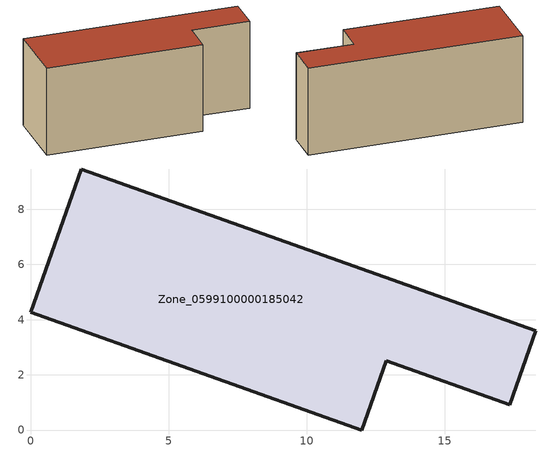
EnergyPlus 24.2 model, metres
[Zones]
Zone_0599100000185042
 floor ground (C_G): 0,4.27 1.83,9.46 18.3,3.6 17.35,0.92 12.88,2.51 11.99,0 z0.5
 wall outside (C_F): 1.83,9.46 0,4.27 11.99,0 12.88,2.51 17.35,0.92 18.3,3.6 1.83,9.46 z0.5:7.94
 roof outside (C_R): 18.3,3.6 1.83,9.46 0,4.27 11.99,0 12.88,2.51 17.35,0.92 z7.94
[BUILDING]
Pand.0599100000185042: North Axis=0; Terrain=City; Loads Convergence Tolerance Value=0.04; Temperature Convergence Tolerance Value=0.4; Solar Distribution=FullExterior; Maximum Number of Warmup Days=25; Minimum Number of Warmup Days=1
[Site:Location]
Rotterdam.The.Hague.AP_ZH_NLD Design_Conditions: Latitude=51.96; Longitude=4.45; Time Zone=1; Elevation=-4.5
[SITE:GROUNDTEMPERATURE:BUILDINGSURFACE]
18, 18, 18, 18, 18, 18, 18, 18, 18, 18, 18, 18
[MATERIAL] Thermal Absorptance=0.9; Solar Absorptance=0.7; Visible Absorptance=0.7
Name | Roughness | Thickness | Conductivity | Density | Specific Heat
G.TI.1975-1991 | MediumSmooth | 0.15 | 0.288461 | 540 | 1210
F.TI.1975-1991 | Rough | 0.3 | 0.230769 | 1920 | 840
R.TI.1975-1991 | MediumRough | 0.2 | 0.153846 | 1500 | 1000
[CONSTRUCTION]
C_G: G.TI.1975-1991
C_F: F.TI.1975-1991
C_R: R.TI.1975-1991
[ZONE]
Zone_0599100000185042: Type=1; Multiplier=1; Ceiling Height=Autocalculate; Volume=Autocalculate; Floor Area=autocalculate; Part of Total Floor Area=Yes
[ZONEINFILTRATION:DESIGNFLOWRATE]
Infil_Zone_0599100000185042: Zone or ZoneList or Space or SpaceList=Zone_0599100000185042; Schedule=AlwaysOn; Design Flow Rate Calculation Method=Flow/Area; Flow Rate per Floor Area=0.003; Constant Term Coefficient=1; Temperature Term Coefficient=0; Velocity Term Coefficient=0; Velocity Squared Term Coefficient=0
[HVACTEMPLATE:ZONE:IDEALLOADSAIRSYSTEM]
Zone_0599100000185042: Maximum Heating Supply Air Temperature=50; Minimum Cooling Supply Air Temperature=13; Maximum Heating Supply Air Humidity Ratio=0.0156; Minimum Cooling Supply Air Humidity Ratio=0.0077; Heating Limit=NoLimit; Cooling Limit=NoLimit; Dehumidification Control Type=ConstantSensibleHeatRatio; Cooling Sensible Heat Ratio=0.7; Dehumidification Setpoint=60; Humidification Control Type=None; Humidification Setpoint=30; Outdoor Air Method=None; Outdoor Air Flow Rate per Person=0.00944; Outdoor Air Flow Rate per Zone Floor Area=0; Outdoor Air Flow Rate per Zone=0; Demand Controlled Ventilation Type=None; Outdoor Air Economizer Type=NoEconomizer; Heat Recovery Type=None; Sensible Heat Recovery Effectiveness=0.7; Latent Heat Recovery Effectiveness=0.65
[ZONECONTROL:THERMOSTAT]
ThermostatControl_Zone_0599100000185042: Zone or ZoneList=Zone_0599100000185042; Control Type Schedule=DualSetpointControlType; Control 1=Thermostat_Zone_0599100000185042; Temperature Difference Between Cutout And Setpoint=0
[THERMOSTATSETPOINT:DUALSETPOINT]
Thermostat_Zone_0599100000185042: Heating Setpoint Temperature Schedule=HeatingSetpoint_Zone_0599100000185042; Cooling Setpoint Temperature Schedule=CoolingSetpoint_Zone_0599100000185042
[SCHEDULE:COMPACT]
HeatingSetpoint_Zone_0599100000185042: Through: 12/31, For: AllDays, Until: 24:00, 21
CoolingSetpoint_Zone_0599100000185042: Through: 12/31, For: AllDays, Until: 24:00, 24
DualSetpointControlType: Through: 12/31, For: AllDays, Until: 24:00, 4
AlwaysOn: Through: 12/31, For: AllDays, Until: 24:00, 1
